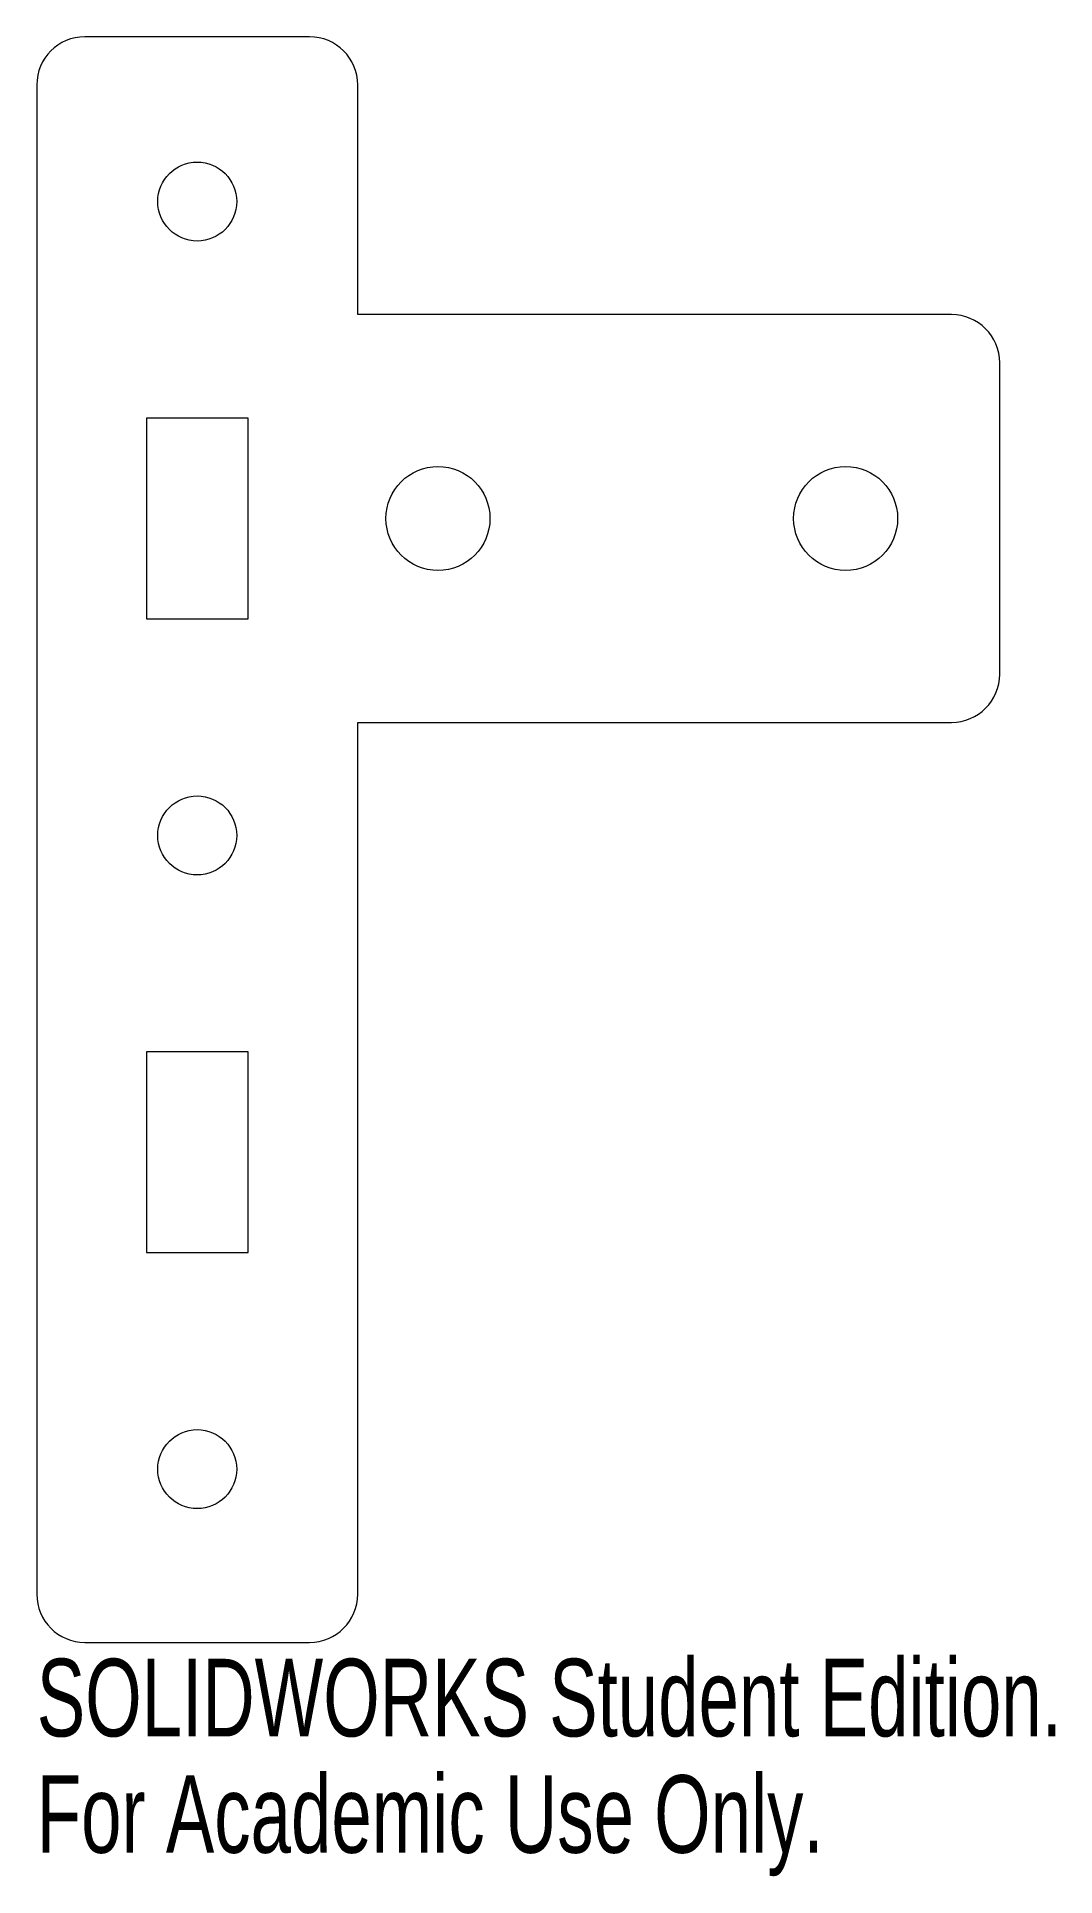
# Model space of a CAD drawing. Header units: millimetres. Extents: x 0 to 63, y -15 to 100.
import ezdxf

# ---------------------------------------------------------------- set-up
doc = ezdxf.new("R2010")
doc.units = ezdxf.units.MM
doc.styles.add('SLDTEXTSTYLE0', font='TXT', dxfattribs={"width": 0.7})

msp = doc.modelspace()

# ---------------------------------------------------------------- linework, layer by layer
at = {"color": 7, "linetype": 'Continuous', "lineweight": 15}
for p, q in [((17, 100), (3, 100)), ((0, 97), (0, 3)), ((20, 82.7), (20, 97)), ((57, 82.7), (20, 82.7)), ((60, 60.3), (60, 79.7)), ((6.83, 76.25), (6.83, 63.75)), ((13.18, 76.25), (6.83, 76.25)), ((13.18, 63.75), (13.18, 76.25)), ((6.83, 63.75), (13.18, 63.75)), ((20, 3), (20, 57.3)), ((20, 57.3), (57, 57.3)), ((6.83, 36.78), (6.83, 24.28)), ((13.18, 36.78), (6.83, 36.78)), ((13.18, 24.28), (13.18, 36.78)), ((6.83, 24.28), (13.18, 24.28)), ((3, 0), (17, 0))]:
    msp.add_line(p, q, dxfattribs=at)
for centre, radius in [((10, 89.74), 2.46), ((25, 70), 3.24), ((50.4, 70), 3.24), ((10, 50.26), 2.46), ((10, 10.79), 2.46)]:
    msp.add_circle(centre, radius, dxfattribs=at)
for centre, start, end in [((3, 97), 90, 180), ((17, 97), 0, 90), ((57, 79.7), 0, 90), ((57, 60.3), 270, 0), ((3, 3), 180, 270), ((17, 3), 270, 0)]:
    msp.add_arc(centre, 3, start, end, dxfattribs=at)

# ---------------------------------------------------------------- texts
at = {"color": 7, "linetype": 'Continuous', "char_height": 4.8336, "attachment_point": 1, "style": 'SLDTEXTSTYLE0'}
for s, insert in [('SOLIDWORKS Student Edition.', (0, -1.02)), ('For Academic Use Only.', (0, -8.27))]:
    msp.add_mtext(s, dxfattribs=dict(at, insert=insert))

doc.saveas('drawing.dxf')
